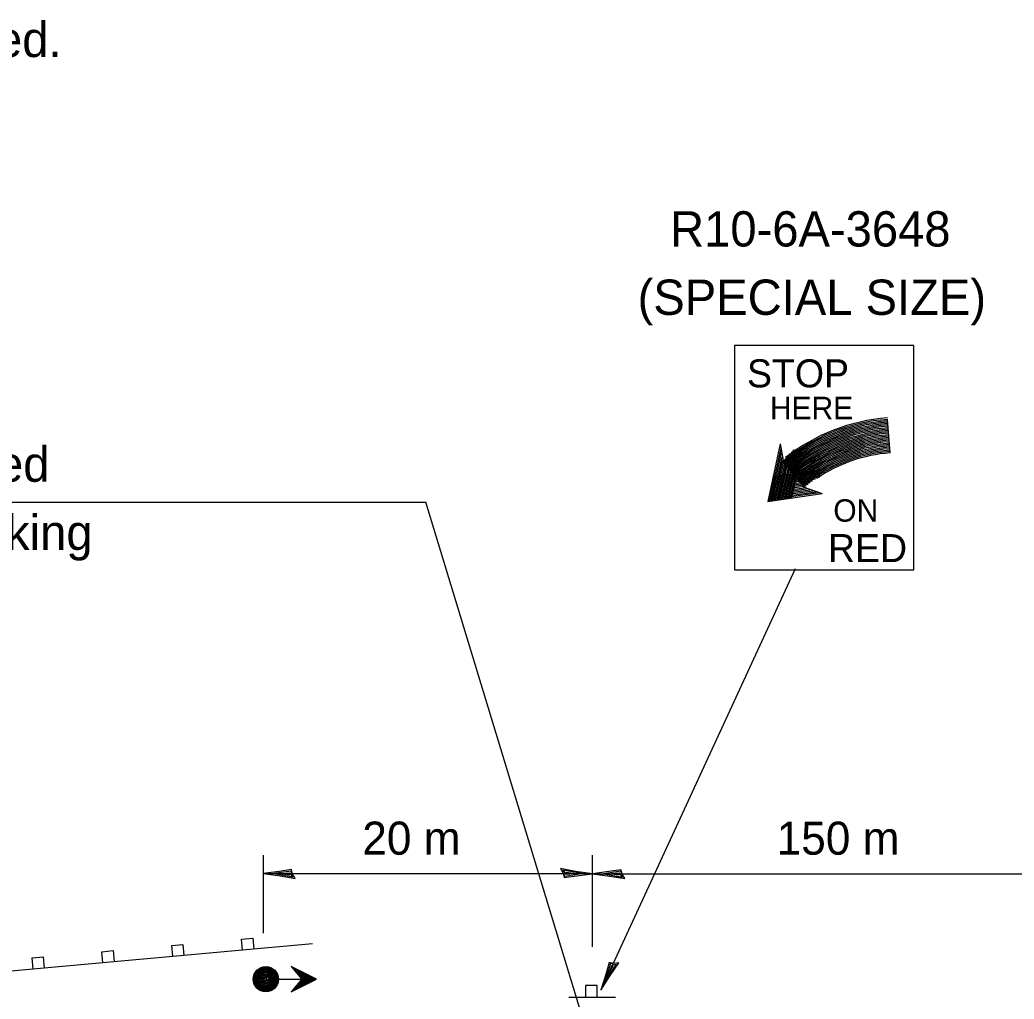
# Model space of a CAD drawing. Extents: x 52832 to 54215, y 64481 to 66497.
# Drawn here: x 53202.1 to 53264.7, y 65584 to 65645.6 of the extents above; entities that cross this region are included whole.
import ezdxf

# ---------------------------------------------------------------- set-up
doc = ezdxf.new("R2010")
doc.units = 0
for name, color, linetype in [('Design_EX_Roadway Dimensions', 7, 'Continuous'), ('Sheets_General Details', 7, 'Continuous'), ('Stage_Construction Traffic Control', 7, 'Continuous'), ('Topo_Advertising Sign', 7, 'Continuous'), ('Topo_Guardrail', 7, 'Continuous')]:
    doc.layers.add(name, color=color, linetype=linetype)

msp = doc.modelspace()

# ---------------------------------------------------------------- linework, layer by layer
at = {"layer": 'Design_EX_Roadway Dimensions'}
for p, q in [((53178.067, 65615.282), (53227.631, 65615.282)), ((53237.717, 65582.121), (53227.631, 65615.282)), ((53217.411, 65588.159), (53217.411, 65593.059)), ((53238.14, 65587.29), (53238.14, 65593.059)), ((53238.14, 65591.902), (53217.411, 65591.902)), ((53238.14, 65591.902), (53272.872, 65591.902))]:
    msp.add_line(p, q, dxfattribs=at)
for points in [[(53219.246, 65591.881), (53219.182, 65592.158), (53218.4, 65592.038), (53217.389, 65591.909), (53218.468, 65591.762), (53219.411, 65591.594), (53219.246, 65591.881), (53219.162, 65592.064), (53218.068, 65591.907), (53219.266, 65591.698), (53219.088, 65591.932), (53218.584, 65591.902), (53219.069, 65591.827)], [(53236.284, 65591.93), (53236.347, 65591.652), (53237.13, 65591.773), (53238.14, 65591.902), (53237.062, 65592.049), (53236.119, 65592.217), (53236.284, 65591.93), (53236.367, 65591.746), (53237.461, 65591.903), (53236.264, 65592.113), (53236.442, 65591.878), (53236.945, 65591.909), (53236.461, 65591.984)], [(53239.996, 65591.874), (53239.932, 65592.151), (53239.15, 65592.031), (53238.14, 65591.902), (53239.216, 65591.755), (53240.16, 65591.588), (53239.996, 65591.874), (53239.913, 65592.057), (53238.818, 65591.9), (53240.014, 65591.691), (53239.837, 65591.925), (53239.333, 65591.895), (53239.817, 65591.82)]]:
    msp.add_lwpolyline(points, dxfattribs=at)
at = {"layer": 'Stage_Construction Traffic Control'}
for p, q in [((53256.866, 65618.383), (53256.707, 65620.494)), ((53249.947, 65618.95), (53249.169, 65615.333)), ((53249.979, 65618.678), (53249.26, 65615.347)), ((53250.011, 65618.405), (53249.355, 65615.36)), ((53250.538, 65618.344), (53249.913, 65615.44)), ((53249.947, 65618.95), (53250.111, 65618.025)), ((53250.655, 65618.459), (53250.007, 65615.453)), ((53250.767, 65618.57), (53250.1, 65615.466)), ((53250.866, 65618.599), (53250.193, 65615.479)), ((53250.961, 65618.628), (53250.286, 65615.493)), ((53251.068, 65618.709), (53250.379, 65615.507)), ((53251.154, 65618.689), (53250.472, 65615.519)), ((53251.242, 65618.671), (53250.565, 65615.533)), ((53251.328, 65618.652), (53250.657, 65615.546)), ((53250.042, 65618.133), (53249.448, 65615.373)), ((53250.073, 65617.86), (53249.541, 65615.387)), ((53250.177, 65617.923), (53249.634, 65615.401)), ((53250.301, 65618.077), (53249.727, 65615.414)), ((53250.424, 65618.229), (53249.821, 65615.428)), ((53250.111, 65618.025), (53250.111, 65617.889)), ((53249.464, 65616.714), (53252.401, 65617.13)), ((53249.485, 65616.805), (53252.389, 65617.216)), ((53249.506, 65616.897), (53252.376, 65617.305)), ((53249.346, 65616.161), (53251.828, 65616.514)), ((53249.366, 65616.253), (53251.98, 65616.625)), ((53249.387, 65616.346), (53252.179, 65616.741)), ((53249.406, 65616.438), (53252.439, 65616.868)), ((53249.426, 65616.529), (53252.426, 65616.955)), ((53249.445, 65616.621), (53252.414, 65617.042)), ((53249.188, 65615.426), (53252.392, 65615.881)), ((53249.208, 65615.518), (53252.195, 65615.941)), ((53249.227, 65615.611), (53251.998, 65616.003)), ((53249.247, 65615.702), (53251.802, 65616.064)), ((53249.267, 65615.794), (53251.605, 65616.125)), ((53249.288, 65615.885), (53251.459, 65616.193)), ((53249.308, 65615.977), (53251.581, 65616.3)), ((53249.327, 65616.07), (53251.706, 65616.407)), ((53251.383, 65616.245), (53252.587, 65615.819)), ((53249.169, 65615.333), (53252.587, 65615.819)), ((53250.879, 65611.096), (53238.659, 65584.581)), ((53220.745, 65585.258), (53219.155, 65586.052)), ((53219.155, 65586.052), (53219.841, 65585.258)), ((53218.36, 65585.258), (53219.821, 65585.258)), ((53219.841, 65585.258), (53219.155, 65584.463)), ((53219.155, 65584.463), (53220.745, 65585.258))]:
    msp.add_line(p, q, dxfattribs=at)
msp.add_lwpolyline([(53247.063, 65625.147), (53247.063, 65611.028), (53258.358, 65611.028), (53258.358, 65625.147)], close=True, dxfattribs=at)
for points in [[(53216.896, 65585.656), (53217.089, 65585.857), (53217.423, 65586.007), (53217.776, 65585.989), (53218.061, 65585.817), (53218.254, 65585.598), (53218.308, 65585.139), (53218.143, 65584.75), (53217.763, 65584.519), (53217.387, 65584.516), (53217.057, 65584.679), (53216.855, 65584.953), (53216.809, 65585.225), (53216.87, 65585.581), (53217.101, 65585.805), (53217.416, 65585.953), (53217.747, 65585.945), (53217.962, 65585.807), (53218.217, 65585.606), (53218.254, 65585.308), (53218.243, 65585.014), (53218.118, 65584.779), (53217.751, 65584.556), (53217.391, 65584.552), (53217.065, 65584.706), (53216.878, 65584.965), (53216.846, 65585.225), (53216.904, 65585.569), (53217.126, 65585.78), (53217.416, 65585.903), (53217.747, 65585.903), (53217.998, 65585.746), (53218.193, 65585.585), (53218.204, 65585.301), (53218.222, 65585.049), (53218.081, 65584.811), (53217.734, 65584.6), (53217.391, 65584.6), (53217.081, 65584.738), (53216.916, 65584.99), (53216.87, 65585.225), (53216.97, 65585.556), (53217.143, 65585.742), (53217.441, 65585.878), (53217.751, 65585.857), (53217.985, 65585.717), (53218.123, 65585.56), (53218.159, 65585.337), (53218.181, 65585.064), (53218.048, 65584.89), (53217.726, 65584.664), (53217.391, 65584.664), (53217.095, 65584.788), (53216.953, 65585.035), (53216.896, 65585.239), (53217.02, 65585.523), (53217.168, 65585.705), (53217.461, 65585.834), (53217.747, 65585.82), (53217.956, 65585.685), (53218.081, 65585.533), (53218.118, 65585.301), (53218.131, 65585.078), (53218.006, 65584.928), (53217.713, 65584.713), (53217.4, 65584.706), (53217.118, 65584.825), (53216.978, 65585.053), (53216.97, 65585.259), (53217.052, 65585.512), (53217.164, 65585.667), (53217.479, 65585.792), (53217.713, 65585.767), (53217.924, 65585.646), (53218.032, 65585.512), (53218.085, 65585.283), (53218.081, 65585.085), (53217.97, 65584.953), (53217.69, 65584.75), (53217.391, 65584.754), (53217.126, 65584.874), (53217.015, 65585.061), (53217.02, 65585.283), (53217.106, 65585.483), (53217.206, 65585.619), (53217.479, 65585.755), (53217.701, 65585.734), (53217.871, 65585.623), (53217.974, 65585.506), (53218.043, 65585.383), (53218.056, 65585.287), (53218.043, 65585.122), (53217.924, 65584.978), (53217.751, 65584.849), (53217.598, 65584.8), (53217.375, 65584.825), (53217.176, 65584.89), (53217.045, 65585.098), (53217.065, 65585.275), (53217.156, 65585.474), (53217.292, 65585.623)], [(53219.252, 65585.975), (53220.67, 65585.251), (53219.252, 65584.534), (53219.875, 65585.259), (53219.284, 65585.939), (53220.588, 65585.251), (53219.354, 65584.616), (53219.911, 65585.259), (53219.389, 65585.857), (53220.492, 65585.259), (53219.463, 65584.718), (53219.965, 65585.259), (53219.507, 65585.764), (53220.416, 65585.251), (53219.593, 65584.824), (53219.988, 65585.259), (53219.617, 65585.67), (53220.345, 65585.259), (53219.698, 65584.91), (53220.023, 65585.259), (53219.718, 65585.58), (53220.27, 65585.259), (53219.805, 65585.004), (53220.047, 65585.251), (53219.836, 65585.485), (53220.203, 65585.259), (53219.93, 65585.094), (53220.063, 65585.251), (53219.965, 65585.376), (53220.141, 65585.262), (53220.023, 65585.18), (53220.07, 65585.259), (53220.047, 65585.305), (53220.098, 65585.259), (53220.074, 65585.239)], [(53239.461, 65586.255), (53239.183, 65586.315), (53238.964, 65585.553), (53238.659, 65584.581), (53239.244, 65585.498), (53239.789, 65586.286), (53239.461, 65586.255), (53239.259, 65586.257), (53238.945, 65585.197), (53239.635, 65586.196), (53239.347, 65586.133), (53239.165, 65585.663), (53239.436, 65586.071)], [(53217.292, 65585.623), (53217.49, 65585.717), (53217.697, 65585.68), (53217.871, 65585.512), (53217.97, 65585.412), (53218.006, 65585.275), (53217.97, 65585.139), (53217.901, 65585.014), (53217.759, 65584.924), (53217.573, 65584.853), (53217.423, 65584.853), (53217.276, 65584.89), (53217.189, 65585.003), (53217.076, 65585.262), (53217.218, 65585.474), (53217.379, 65585.609), (53217.523, 65585.656), (53217.713, 65585.619), (53217.837, 65585.469), (53217.907, 65585.32), (53217.887, 65585.197), (53217.821, 65585.064), (53217.69, 65584.986), (53217.529, 65584.949), (53217.387, 65584.949), (53217.176, 65585.098), (53217.126, 65585.262), (53217.239, 65585.406), (53217.341, 65585.523), (53217.473, 65585.573), (53217.676, 65585.56), (53217.809, 65585.498), (53217.895, 65585.412), (53217.932, 65585.325), (53217.912, 65585.114), (53217.845, 65585.035), (53217.701, 65584.953), (53217.523, 65584.924), (53217.362, 65584.924), (53217.239, 65584.924), (53217.139, 65584.99), (53217.076, 65585.11), (53217.206, 65585.251), (53217.242, 65585.386), (53217.366, 65585.483), (53217.584, 65585.533), (53217.759, 65585.506), (53217.834, 65585.399), (53217.837, 65585.295), (53217.809, 65585.176), (53217.734, 65585.085), (53217.573, 65585.035), (53217.429, 65585.028), (53217.242, 65585.122), (53217.229, 65585.209), (53217.268, 65585.325), (53217.452, 65585.42), (53217.611, 65585.498), (53217.747, 65585.448), (53217.788, 65585.35), (53217.776, 65585.251), (53217.713, 65585.151), (53217.461, 65585.085), (53217.276, 65585.176), (53217.292, 65585.283), (53217.452, 65585.375), (53217.64, 65585.436), (53217.734, 65585.362), (53217.701, 65585.245), (53217.5, 65585.189), (53217.362, 65585.209), (53217.59, 65585.362), (53217.611, 65585.275), (53217.652, 65585.176), (53217.45, 65585.159), (53217.329, 65585.262), (53217.465, 65585.325)]]:
    msp.add_lwpolyline(points, dxfattribs=at)
msp.add_circle((53217.567, 65585.258), 0.794, dxfattribs=at)
for radius, start, end in [(11.695, 94.31109, 129.92261), (11.695, 94.31109, 129.92261), (11.607, 94.31109, 129.92261), (11.519, 94.31109, 129.92261), (11.431, 94.31109, 129.92261), (11.784, 94.31034, 128.24844), (11.342, 94.31109, 129.92261), (11.254, 94.31109, 129.92261), (11.166, 94.31109, 129.92261), (11.078, 94.31109, 129.92261), (10.989, 94.31109, 129.92261), (10.901, 94.31109, 129.92261), (10.813, 94.31109, 129.92261), (10.725, 94.31109, 129.92261), (10.636, 94.31109, 129.92261), (10.548, 94.31109, 129.92261), (10.46, 94.31109, 129.92261), (10.372, 94.31109, 129.92261), (10.283, 94.31109, 129.92261), (10.195, 94.31109, 129.92261), (10.107, 94.31109, 129.92261), (10.019, 94.31109, 129.92261), (9.93, 94.31109, 129.92261), (9.842, 94.31109, 129.92261), (9.754, 94.31109, 129.92261), (9.666, 94.31109, 129.92261), (9.578, 94.31009, 123.97014), (11.784, 129.64966, 129.92261)]:
    msp.add_arc((53257.586, 65608.832), radius, start, end, dxfattribs=at)
at = {"layer": 'Topo_Advertising Sign'}
msp.add_line((53236.637, 65584.127), (53239.578, 65584.127), dxfattribs=at)
msp.add_lwpolyline([(53237.687, 65584.863), (53237.687, 65584.127), (53238.423, 65584.127), (53238.423, 65584.863)], close=True, dxfattribs=at)
at = {"layer": 'Topo_Guardrail'}
for points in [[(53220.492, 65587.482), (53216.098, 65587.085), (53216.035, 65587.788), (53216.737, 65587.852), (53216.8, 65587.149)], [(53211.703, 65586.688), (53207.31, 65586.29), (53207.246, 65586.993), (53207.949, 65587.057), (53208.013, 65586.354)], [(53216.098, 65587.085), (53211.703, 65586.688), (53211.64, 65587.39), (53212.344, 65587.454), (53212.407, 65586.752)], [(53207.31, 65586.29), (53202.915, 65585.895), (53202.851, 65586.598), (53203.554, 65586.661), (53203.618, 65585.957)], [(53202.915, 65585.895), (53198.521, 65585.498), (53198.458, 65586.2), (53199.161, 65586.264), (53199.225, 65585.56)]]:
    msp.add_lwpolyline(points, dxfattribs=at)

# ---------------------------------------------------------------- texts
at = {"layer": 'Design_EX_Roadway Dimensions'}
for s, height, p in [('Stop line - white reflectorized', 2.21968, (53165.835, 65616.566)), ('temporary pavement marking', 2.21968, (53168.055, 65612.266)), ('20 m', 2.081, (53223.637, 65593.097)), ('150 m', 2.081, (53249.722, 65593.096))]:
    msp.add_text(s, height=height, dxfattribs=at).set_placement(p)
at = {"layer": 'Sheets_General Details'}
msp.add_text('the near side at 4.6 m height may be used.', height=2.21968, dxfattribs=at).set_placement((53148.441, 65643.294))
at = {"layer": 'Stage_Construction Traffic Control'}
for s, height, p in [('R10-6A-3648', 2.21968, (53243.015, 65631.37)), ('(SPECIAL SIZE)', 2.21968, (53240.97, 65627.069)), ('STOP', 1.7648, (53247.855, 65622.505)), ('HERE', 1.4118, (53249.299, 65620.503)), ('ON', 1.4118, (53253.289, 65614.052)), ('RED', 1.7648, (53252.952, 65611.508))]:
    msp.add_text(s, height=height, dxfattribs=at).set_placement(p)

doc.saveas('drawing.dxf')
